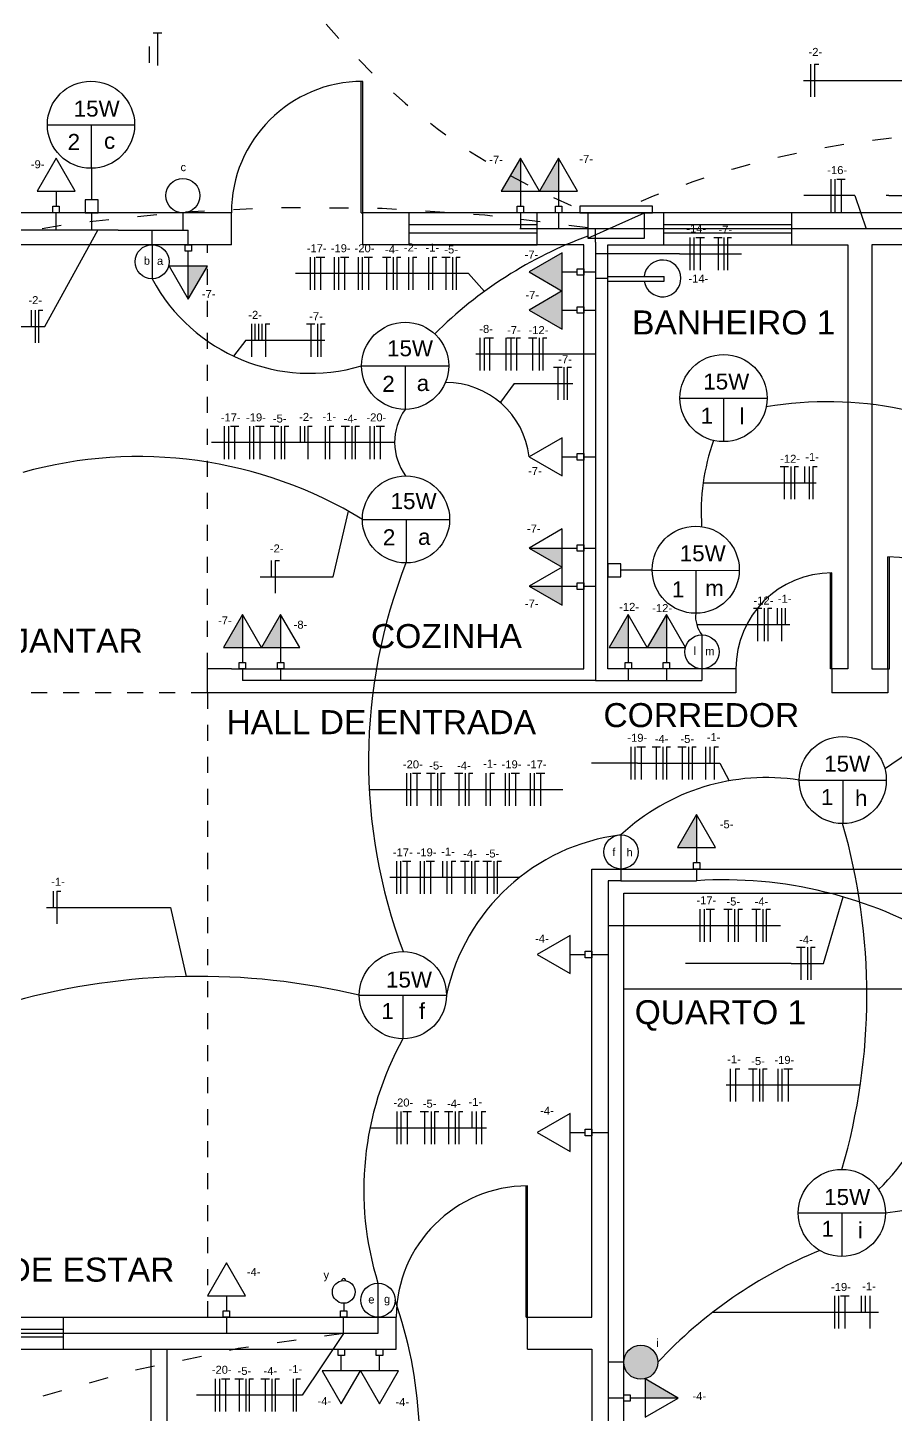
# Model space of a CAD drawing. Header units: millimetres. Extents: x 1264 to 2548, y 2013 to 4063.
# Drawn here: x 1272.34 to 1277.76, y 2020.99 to 2029.65 of the extents above; entities that cross this region are included whole.
import ezdxf

# ---------------------------------------------------------------- set-up
doc = ezdxf.new("R2010")
doc.units = ezdxf.units.MM
doc.linetypes.add('ACAD_ISO03W100', pattern=[30, 12, -18])
doc.linetypes.add('PONTO', pattern=[6.35, 0, -6.35])
for name, color, linetype in [('Auxiliar', 254, 'Continuous'), ('Chuveiros', 254, 'Continuous'), ('Janelas', 252, 'Continuous'), ('Paredes', 253, 'Continuous'), ('Paredes baixas', 251, 'Continuous'), ('Paredes Imaginárias', 254, 'PONTO'), ('Portas', 252, 'Continuous'), ('Textos', 7, 'Continuous')]:
    doc.layers.add(name, color=color, linetype=linetype)
for name, color, linetype, true_color in [('Condutores', 7, 'Continuous', 0xae9bee), ('Eletrodutos', 7, 'Continuous', 0xff8a8a), ('Eletrodutos chão', 7, 'ACAD_ISO03W100', 0xff8a8a), ('Interruptores', 7, 'Continuous', 0xffff75), ('Pontos de luz', 7, 'Continuous', 0xffb3ff), ('Quadros', 7, 'Continuous', 0x8fffab), ('Tomadas', 7, 'Continuous', 0x3b57f1), ('Tomadas 220', 7, 'Continuous', 0xc20000)]:
    doc.layers.add(name, color=color, linetype=linetype, true_color=true_color)
doc.styles.get("Standard").update_dxf_attribs({"font": 'arial.ttf'})

# ---------------------------------------------------------------- blocks, each defined once
blk = doc.blocks.new('J3')
at = {"layer": 'Janelas'}
for p, q in [((-0.7, -0.2), (-0.7, 0)), ((0, 0), (-0.7, 0)), ((0, 0), (0.7, 0)), ((-0.7, -0.075), (0, -0.075)), ((0, -0.075), (0.7, -0.075)), ((0.7, 0), (0.7, -0.2)), ((0.7, -0.125), (-0.7, -0.125)), ((-0.7, -0.2), (0.7, -0.2))]:
    blk.add_line(p, q, dxfattribs=at)
blk = doc.blocks.new('J2')
at = {"layer": 'Janelas'}
for p, q in [((-0.4, -0.2), (-0.4, 0)), ((0.4, 0), (-0.4, 0)), ((0.4, -0.2), (0.4, 0)), ((0.4, -0.075), (-0.4, -0.075)), ((-0.4, -0.125), (0.4, -0.125)), ((-0.4, -0.2), (0.4, -0.2))]:
    blk.add_line(p, q, dxfattribs=at)
blk = doc.blocks.new('Interruptor Simples')
at = {"layer": 'Interruptores'}
blk.add_circle((0, 0.1066), 0.1066, dxfattribs=at)
blk = doc.blocks.new('Interruptor Three-Way')
at = {"layer": 'Interruptores'}
blk.add_hatch(color=256, dxfattribs=at).paths.add_polyline_path([(-0.1066, 0.1066, 1), (0.1066, 0.1066, 1)])
blk.add_blockref('Interruptor Simples', (0, 0), dxfattribs=at)
blk = doc.blocks.new('Tomada Média')
blk.add_hatch(color=256).paths.add_polyline_path([(0, 0.3407), (-0.1192, 0.1343), (0, 0.1343)])
for p, q in [((0, 0.3407), (0, 0.1343)), ((0, 0.1343), (0, 0.04)), ((-0.02, 0.04), (0.02, 0.04)), ((-0.02, 0), (-0.02, 0.04)), ((0.02, 0), (-0.02, 0)), ((0.02, 0.04), (0.02, 0))]:
    blk.add_line(p, q)
blk.add_lwpolyline([(0, 0.3407), (-0.1192, 0.1343), (0.1192, 0.1343)], close=True)
blk = doc.blocks.new('Tomada Baixa')
for p, q in [((0, 0.1343), (0, 0.04)), ((-0.02, 0.04), (0.02, 0.04)), ((-0.02, 0), (-0.02, 0.04)), ((0.02, 0), (-0.02, 0)), ((0.02, 0.04), (0.02, 0))]:
    blk.add_line(p, q)
blk.add_lwpolyline([(0, 0.3407), (-0.1192, 0.1343), (0.1192, 0.1343)], close=True)
blk = doc.blocks.new('Tomada Alta')
blk.add_hatch(color=256).paths.add_polyline_path([(-0.1192, 0.1343), (0.1192, 0.1343), (0, 0.3407)])
for p, q in [((0, 0.1343), (0, 0.04)), ((-0.02, 0.04), (0.02, 0.04)), ((-0.02, 0), (-0.02, 0.04)), ((0.02, 0), (-0.02, 0)), ((0.02, 0.04), (0.02, 0))]:
    blk.add_line(p, q)
blk.add_lwpolyline([(0, 0.3407), (-0.1192, 0.1343), (0.1192, 0.1343)], close=True)
blk = doc.blocks.new('Chuveiro')
for p, q in [((0, 0.0156), (0.2663, 0.0156)), ((0.2663, 0.0156), (0.3521, 0.0156)), ((0.3521, -0.0144), (0.3521, 0.0156)), ((0, -0.0144), (0.2663, -0.0144)), ((0.2663, -0.0144), (0.3521, -0.0144))]:
    blk.add_line(p, q)
blk.add_arc((0.3421, 0.0028), 0.1149, 188.58764, 173.57695)
blk = doc.blocks.new('FASE')
at = {"layer": 'Eletrodutos'}
blk.add_line((0, 0.1022), (0, -0.1022), dxfattribs=at)
blk = doc.blocks.new('NEUTRO')
at = {"layer": 'Eletrodutos'}
for q in [(0, -0.1022), (0.0264, 0.1022)]:
    blk.add_line((0, 0.1022), q, dxfattribs=at)
blk = doc.blocks.new('PE')
at = {"layer": 'Eletrodutos'}
for p, q in [((-0.0264, 0.1022), (0, 0.1022)), ((0, 0.1022), (0, -0.1022)), ((0, 0.1022), (0.0264, 0.1022))]:
    blk.add_line(p, q, dxfattribs=at)
blk = doc.blocks.new('RETORNO')
at = {"layer": 'Eletrodutos'}
blk.add_line((0, 0.0511), (0, -0.0511), dxfattribs=at)

msp = doc.modelspace()

# ---------------------------------------------------------------- hatches: boundary and pattern name
at = {"layer": 'Quadros'}
h = msp.add_hatch(dxfattribs=at)
h.set_pattern_fill('ANGLE', color=256)
h.set_pattern_definition([(0, (0, 0), (0, 6.985), [5.08, -1.905]), (90, (0, 0), (-6.985, 4e-16), [5.08, -1.905])])
h.paths.add_polyline_path([(1275.4142, 2028.4961), (1275.2028, 2028.4006, 0.002889), (1275.2671, 2028.3361), (1275.3213, 2028.3361, -0.003808), (1275.4142, 2028.3793)])
h.paths.add_polyline_path([(1275.4142, 2028.3793, 0.003808), (1275.3213, 2028.3361), (1275.4142, 2028.3361)], flags=17)
h.paths.add_polyline_path([(1275.2028, 2028.4006), (1275.0949, 2028.3518, -0.00263), (1275.2022, 2028.3361), (1275.2671, 2028.3361, -0.002889)])
h.paths.add_polyline_path([(1275.0949, 2028.3518), (1275.0602, 2028.3361), (1275.2022, 2028.3361, 0.00263)])
h.paths.add_polyline_path([(1274.5691, 2032.1203, -1), (1275.1134, 2032.1203, -0.213338), (1276.4635, 2032.6474), (1276.4635, 2033.5921), (1273.7448, 2032.6836), (1273.7131, 2032.7785), (1273.2844, 2032.6352), (1273.2844, 2032.5975), (1273.2844, 2031.9167), (1273.2844, 2031.7014), (1273.3034, 2031.7014), (1273.3034, 2031.7228), (1273.4634, 2031.3688), (1273.362, 2031.3688, 0.011263), (1273.4852, 2031.0358), (1273.6393, 2031.0358), (1275.2977, 2031.0358), (1275.2977, 2031.1961), (1275.5435, 2031.1961, -0.414214), (1276.3635, 2032.0161), (1276.3635, 2031.1961), (1276.4635, 2031.1961), (1276.4635, 2032.6474, 0.213338), (1275.1134, 2032.1203, -1)])
h.paths.add_polyline_path([(1273.4632, 2032.2195), (1273.4632, 2032.2195), (1273.4632, 2032.2595), (1273.5032, 2032.2595), (1273.5032, 2032.2395), (1273.5975, 2032.2395), (1273.5975, 2032.3586), (1273.8039, 2032.2395), (1273.5975, 2032.1203), (1273.5975, 2032.2395), (1273.5032, 2032.2395), (1273.5032, 2032.2195), (1273.4632, 2032.2195), (1273.4635, 2031.1961), (1273.5843, 2031.1961), (1273.5843, 2031.2681), (1274.0955, 2031.2681), (1274.0955, 2031.1961), (1273.8035, 2031.1961), (1273.4635, 2031.1961)], flags=16)
h.paths.add_polyline_path([(1273.8514, 2032.36), (1273.6737, 2032.5188), (1273.9, 2032.5933)], flags=16)
h.paths.add_polyline_path([(1275.4042, 2031.3027, -1), (1275.1911, 2031.3027, -1)], flags=16)
h.paths.add_polyline_path([(1273.3034, 2031.7228), (1273.3034, 2031.7014), (1273.3034, 2031.5458, 0.005914), (1273.362, 2031.3688), (1273.4634, 2031.3688)], flags=16)
h.paths.add_polyline_path([(1273.3034, 2031.7228), (1273.3034, 2031.5458, 0.005914), (1273.362, 2031.3688), (1273.4634, 2031.3688)], flags=17)
h.paths.add_polyline_path([(1273.3034, 2031.5458), (1273.3034, 2031.3688), (1273.362, 2031.3688, -0.005914)], flags=0)
h.paths.add_polyline_path([(1273.3034, 2031.3688), (1273.3034, 2031.7228), (1273.4633, 2031.7228), (1273.4634, 2031.3687), (1273.4634, 2031.3688)], flags=17)
h.paths.add_polyline_path([(1273.5034, 2031.7228), (1273.5034, 2031.7728), (1273.4634, 2031.7728), (1273.4634, 2031.7228), (1273.4634, 2031.3188), (1273.5034, 2031.3188), (1273.5034, 2031.3688)], flags=16)
h.paths.add_polyline_path([(1276.2966, 2032.4224), (1276.4458, 2032.4224), (1276.4458, 2032.5255), (1276.2966, 2032.5255)], flags=24)
h.paths.add_polyline_path([(1273.5385, 2031.3736), (1273.6878, 2031.3736), (1273.6878, 2031.4766), (1273.5385, 2031.4766)], flags=24)
h.paths.add_polyline_path([(1275.0686, 2032.6988), (1275.2179, 2032.6988), (1275.2179, 2032.8018), (1275.0686, 2032.8018)], flags=24)
h.paths.add_polyline_path([(1274.7629, 2032.6486), (1274.9121, 2032.6486), (1274.9121, 2032.7517), (1274.7629, 2032.7517)], flags=24)
h.paths.add_polyline_path([(1273.698, 2031.3736), (1273.8473, 2031.3736), (1273.8473, 2031.4766), (1273.698, 2031.4766)], flags=24)
h.paths.add_polyline_path([(1275.5514, 2032.6915), (1275.6617, 2032.6915), (1275.6617, 2032.7945), (1275.5514, 2032.7945)], flags=24)
h.paths.add_polyline_path([(1274.6561, 2032.6413), (1274.7665, 2032.6413), (1274.7665, 2032.7443), (1274.6561, 2032.7443)], flags=24)
h.paths.add_polyline_path([(1275.3309, 2031.8922), (1275.4802, 2031.8922), (1275.4802, 2031.9952), (1275.3309, 2031.9952)], flags=24)
h.paths.add_polyline_path([(1274.4925, 2032.6413), (1274.6417, 2032.6413), (1274.6417, 2032.7443), (1274.4925, 2032.7443)], flags=24)
h.paths.add_polyline_path([(1273.7466, 2032.1195), (1273.8958, 2032.1195), (1273.8958, 2032.2225), (1273.7466, 2032.2225)], flags=24)
h.paths.add_polyline_path([(1275.3513, 2031.4763), (1275.5006, 2031.4763), (1275.5006, 2031.5793), (1275.3513, 2031.5793)], flags=24)
h.paths.add_polyline_path([(1276.1451, 2032.4151), (1276.2943, 2032.4151), (1276.2943, 2032.5181), (1276.1451, 2032.5181)], flags=24)
h.paths.add_polyline_path([(1275.9459, 2033.0866), (1276.0951, 2033.0866), (1276.0951, 2033.1897), (1275.9459, 2033.1897)], flags=24)
h.paths.add_polyline_path([(1273.9487, 2032.5074), (1274.0979, 2032.5074), (1274.0979, 2032.6104), (1273.9487, 2032.6104)], flags=24)
h.paths.add_polyline_path([(1273.859, 2031.3662), (1274.0082, 2031.3662), (1274.0082, 2031.4693), (1273.859, 2031.4693)], flags=24)
h.paths.add_polyline_path([(1275.3499, 2032.6988), (1275.4991, 2032.6988), (1275.4991, 2032.8018), (1275.3499, 2032.8018)], flags=24)
h.paths.add_polyline_path([(1274.3294, 2032.6486), (1274.4786, 2032.6486), (1274.4786, 2032.7517), (1274.3294, 2032.7517)], flags=24)
h.paths.add_polyline_path([(1274.0255, 2031.3622), (1274.1359, 2031.3622), (1274.1359, 2031.4653), (1274.0255, 2031.4653)], flags=24)
h.paths.add_polyline_path([(1275.1427, 2031.3914), (1275.2065, 2031.3914), (1275.2065, 2031.4945), (1275.1427, 2031.4945)], flags=24)
h.paths.add_polyline_path([(1275.2249, 2032.7052), (1275.3353, 2032.7052), (1275.3353, 2032.8082), (1275.2249, 2032.8082)], flags=24)
h.paths.add_polyline_path([(1275.5042, 2031.9059), (1275.6145, 2031.9059), (1275.6145, 2032.009), (1275.5042, 2032.009)], flags=24)
h.paths.add_polyline_path([(1274.9104, 2032.8028), (1276.3133, 2032.8028), (1276.3133, 2033.112), (1274.9104, 2033.112)], flags=24)
h = msp.add_hatch(dxfattribs=at)
h.set_pattern_fill('ANGLE', color=256)
h.set_pattern_definition([(0, (0.7785, -1.238), (0, 6.985), [5.08, -1.905]), (90, (0.7785, -1.238), (-6.985, 4e-16), [5.08, -1.905])])
h.paths.add_polyline_path([(1275.8386, 2028.3361), (1276.1926, 2028.3361), (1276.1926, 2028.4961)])

# ---------------------------------------------------------------- linework, layer by layer
msp.add_line((1278.0626, 2023.6461), (1276.0626, 2023.6461))
at = {"layer": 'Condutores'}
for p, q in [((1277.1844, 2029.321), (1278.2593, 2029.321)), ((1277.5056, 2028.6042), (1277.1868, 2028.6042)), ((1277.5056, 2028.6042), (1277.5757, 2028.3961)), ((1277.7178, 2028.6042), (1277.701, 2028.6042)), ((1277.7178, 2028.6042), (1278.0611, 2028.6042)), ((1272.4475, 2027.7853), (1272.7796, 2028.3864)), ((1276.4112, 2028.2391), (1275.8857, 2028.2391)), ((1276.4112, 2028.2391), (1276.7977, 2028.2391)), ((1274.2253, 2028.116), (1274.0127, 2028.116)), ((1274.6449, 2028.116), (1274.2253, 2028.116)), ((1275.0933, 2028.116), (1274.6449, 2028.116)), ((1275.0933, 2028.116), (1275.1937, 2028.0047)), ((1271.8344, 2027.7853), (1272.4475, 2027.7853)), ((1273.7025, 2027.6987), (1273.6268, 2027.5996)), ((1273.7025, 2027.6987), (1274.1955, 2027.6987)), ((1275.8857, 2027.6121), (1275.1398, 2027.6121)), ((1275.3784, 2027.4298), (1275.2937, 2027.3133)), ((1275.3784, 2027.4298), (1275.7449, 2027.4298)), ((1273.5796, 2027.0595), (1273.4896, 2027.0595)), ((1274.6322, 2027.0595), (1273.5796, 2027.0595)), ((1276.5584, 2026.8081), (1277.2638, 2026.8081)), ((1274.2483, 2026.2214), (1274.343, 2026.6316)), ((1273.7934, 2026.2214), (1274.2483, 2026.2214)), ((1276.5181, 2025.9226), (1277.0999, 2025.9226)), ((1276.1475, 2025.0579), (1275.8608, 2025.0579)), ((1276.1475, 2025.0579), (1276.6618, 2025.0579)), ((1276.6618, 2025.0579), (1276.7219, 2024.947)), ((1274.4741, 2024.8919), (1275.2662, 2024.8919)), ((1275.2662, 2024.8919), (1275.6819, 2024.8919)), ((1274.6824, 2024.3423), (1274.6023, 2024.3423)), ((1274.8556, 2024.3423), (1274.6824, 2024.3423)), ((1275.4104, 2024.3423), (1274.8556, 2024.3423)), ((1272.4574, 2024.1549), (1273.2331, 2024.1549)), ((1273.2331, 2024.1549), (1273.3302, 2023.7245)), ((1277.3106, 2023.805), (1277.432, 2024.2222)), ((1275.9661, 2024.0425), (1277.0408, 2024.0425)), ((1277.1084, 2023.805), (1276.4486, 2023.805)), ((1277.1084, 2023.805), (1277.3106, 2023.805)), ((1277.5398, 2023.0456), (1276.7013, 2023.0456)), ((1274.4785, 2022.7795), (1275.2055, 2022.7795)), ((1276.6179, 2021.6269), (1277.6531, 2021.6269)), ((1274.3133, 2021.4953), (1274.0538, 2021.11)), ((1274.0538, 2021.11), (1273.3947, 2021.11))]:
    msp.add_line(p, q, dxfattribs=at)
at = {"layer": 'Eletrodutos'}
for p, q in [((1272.5189, 2028.3864), (1272.5184, 2028.4961)), ((1272.7399, 2028.4961), (1272.7399, 2028.3864)), ((1273.3097, 2028.4961), (1273.3097, 2028.3864)), ((1275.4172, 2028.4961), (1275.4172, 2028.3961)), ((1275.6556, 2028.4961), (1275.6556, 2028.3961)), ((1277.9743, 2028.3961), (1275.4142, 2028.3961)), ((1275.8857, 2028.3124), (1275.8857, 2028.3961)), ((1272.5189, 2028.3864), (1270.5674, 2028.3864)), ((1272.9058, 2028.3864), (1272.5189, 2028.3864)), ((1272.9058, 2028.3864), (1273.3097, 2028.3864)), ((1273.1176, 2028.2961), (1273.1176, 2028.3864)), ((1273.3097, 2028.3864), (1273.3435, 2028.3864)), ((1273.3435, 2028.2961), (1273.3435, 2028.3864)), ((1275.8857, 2028.3124), (1275.8857, 2025.5747)), ((1275.8126, 2028.126), (1275.8857, 2028.126)), ((1275.9626, 2028.084), (1275.8857, 2028.084)), ((1275.8126, 2027.8877), (1275.8857, 2027.8877)), ((1275.8126, 2026.9711), (1275.8857, 2026.9711)), ((1275.8126, 2026.4013), (1275.8857, 2026.4013)), ((1275.8126, 2026.163), (1275.8857, 2026.163)), ((1273.6819, 2025.6461), (1273.6819, 2025.5747)), ((1273.9202, 2025.6461), (1273.9202, 2025.5747)), ((1276.0907, 2025.6461), (1276.0907, 2025.5747)), ((1276.3291, 2025.6461), (1276.3291, 2025.5747)), ((1276.5505, 2025.6461), (1276.5505, 2025.5747)), ((1275.8857, 2025.5747), (1273.6819, 2025.5747)), ((1275.8857, 2025.5747), (1276.0907, 2025.5747)), ((1276.0907, 2025.5747), (1276.5505, 2025.5747)), ((1276.0452, 2024.3229), (1275.9661, 2024.3229)), ((1275.9661, 2024.3229), (1275.9661, 2024.3229)), ((1275.9661, 2024.3229), (1275.9661, 2022.7502)), ((1276.0452, 2024.3961), (1276.0452, 2024.3229)), ((1276.0452, 2024.3229), (1276.5173, 2024.3229)), ((1276.5173, 2024.3961), (1276.5173, 2024.3229)), ((1275.8626, 2023.8618), (1275.9661, 2023.8618)), ((1275.8626, 2022.7502), (1275.9661, 2022.7502)), ((1275.9661, 2022.7502), (1275.9661, 2019.9961)), ((1273.5818, 2021.5961), (1273.5818, 2021.4953)), ((1274.3133, 2021.4953), (1274.3133, 2021.5961)), ((1274.5282, 2021.5961), (1274.5282, 2021.4953)), ((1273.5818, 2021.4953), (1270.5674, 2021.4953)), ((1274.3133, 2021.4953), (1273.5818, 2021.4953)), ((1274.5282, 2021.4953), (1274.3133, 2021.4953)), ((1276.0626, 2021.3147), (1275.9661, 2021.3147)), ((1276.0626, 2021.091), (1275.9661, 2021.091))]:
    msp.add_line(p, q, dxfattribs=at)
for centre, radius, start, end in [((1276.7484, 2025.8739), 2.6377, 110.17534, 135.00281), ((1274.1045, 2028.6126), 1.12, 208.22156, 286.66371), ((1274.9506, 2026.911), 0.5248, 6.57662, 90.14104), ((1274.9863, 2027.0622), 0.3542, 144.56804, 216.32537), ((1277.3335, 2025.0373), 2.2779, 57.08041, 99.63029), ((1277.8762, 2026.6266), 1.3302, 160.38179, 183.93399), ((1273.0331, 2024.2857), 2.6869, 58.6492, 105.62039), ((1277.8597, 2025.0712), 3.3904, 158.60169, 200.57346), ((1276.6956, 2025.9736), 0.1847, 173.77144, 218.24036), ((1276.742, 2026.5653), 1.8106, 301.66154, 337.32351), ((1276.9545, 2023.6341), 1.3333, 81.2253, 132.99676), ((1273.7027, 2023.6073), 3.8779, 343.71357, 16.05297), ((1276.2041, 2023.3432), 1.276, 97.15006, 168.03921), ((1276.6873, 2021.6624), 2.6659, 58.94192, 93.6542), ((1273.4086, 2019.3867), 4.3385, 76.63417, 105.43648), ((1276.3942, 2023.6443), 1.7756, 315.21053, 358.48824), ((1277.0706, 2027.0349), 4.828, 277.45096, 311.91788), ((1276.3874, 2022.3909), 1.9481, 150.99392, 197.37189), ((1278.3726, 2019.3602), 2.8665, 112.26265, 137.01221), ((1272.0238, 2020.7906), 2.7656, 347.24676, 19.25615)]:
    msp.add_arc(centre, radius, start, end, dxfattribs=at)
at = {"layer": 'Eletrodutos chão', "ltscale": 0.01}
for centre, radius, start, end in [((1277.3778, 2032.3535), 4.1537, 191.21288, 247.50576), ((1278.3285, 2023.3045), 5.6887, 71.82032, 114.13035), ((1274.1411, 2017.2119), 11.3178, 81.3738, 133.11021), ((1275.4619, 2011.2459), 10.3135, 96.39417, 154.50747)]:
    msp.add_arc(centre, radius, start, end, dxfattribs=at)
at = {"layer": 'Interruptores'}
for p, q in [((1273.1176, 2028.2961), (1273.1176, 2028.083)), ((1276.5511, 2025.8593), (1276.5511, 2025.6461)), ((1276.0452, 2024.6093), (1276.0452, 2024.3961)), ((1274.5282, 2021.8093), (1274.5282, 2021.5961)), ((1274.3142, 2021.6833), (1274.3142, 2021.6361))]:
    msp.add_line(p, q, dxfattribs=at)
msp.add_lwpolyline([(1274.2942, 2021.6361), (1274.3342, 2021.6361), (1274.3342, 2021.5961), (1274.2942, 2021.5961)], close=True, dxfattribs=at)
msp.add_circle((1274.3142, 2021.7541), 0.0708, dxfattribs=at)
msp.add_arc((1274.3142, 2021.8249), 0.0121, 355.09204, 184.90796, dxfattribs=at)
at = {"layer": 'Paredes'}
for p, q in [((1273.6126, 2028.2961), (1273.6126, 2028.4961)), ((1274.4326, 2028.2961), (1274.4326, 2028.4961)), ((1273.6126, 2025.6461), (1273.4626, 2025.6461)), ((1276.7626, 2025.6461), (1276.7626, 2025.4961)), ((1277.3626, 2025.6461), (1277.3626, 2025.4961)), ((1277.6126, 2025.6461), (1277.7126, 2025.6461)), ((1274.6426, 2021.3961), (1274.6426, 2021.5961)), ((1275.4626, 2021.3961), (1275.4626, 2021.5961))]:
    msp.add_line(p, q, dxfattribs=at)
for points in [[(1273.6126, 2028.4961), (1270.5296, 2028.4961)], [(1276.3126, 2028.4961), (1274.4326, 2028.4961)], [(1278.2126, 2028.4961), (1277.1126, 2028.4961)], [(1273.6126, 2028.2961), (1270.6626, 2028.2961), (1270.6626, 2026.9961)], [(1273.6126, 2025.6461), (1275.8126, 2025.6461), (1275.8126, 2028.2961), (1274.4326, 2028.2961)], [(1276.7626, 2025.6461), (1275.9626, 2025.6461), (1275.9626, 2028.2961), (1276.3126, 2028.2961)], [(1277.1126, 2028.2961), (1277.4626, 2028.2961), (1277.4626, 2025.6461), (1277.3626, 2025.6461)], [(1278.2126, 2028.2961), (1277.6126, 2028.2961), (1277.6126, 2025.6461)], [(1276.7626, 2025.4961), (1275.9626, 2025.4961), (1273.4626, 2025.4961), (1273.4626, 2025.6461)], [(1277.7126, 2025.6461), (1277.7126, 2025.4961), (1277.3626, 2025.4961)], [(1275.4626, 2021.5961), (1275.8626, 2021.5961), (1275.8626, 2024.3961), (1278.0626, 2024.3961)], [(1276.7626, 2020.0961), (1276.0626, 2020.0961), (1276.0626, 2024.2461), (1278.0626, 2024.2461)], [(1272.5626, 2021.5961), (1274.6426, 2021.5961)], [(1272.5626, 2021.3961), (1274.6426, 2021.3961)], [(1275.4626, 2021.3961), (1275.8626, 2021.3961), (1275.8626, 2019.8961), (1276.7626, 2019.8961)]]:
    msp.add_lwpolyline(points, dxfattribs=at)
at = {"layer": 'Paredes baixas'}
msp.add_line((1273.2126, 2018.3961), (1273.2126, 2021.3961), dxfattribs=at)
msp.add_lwpolyline([(1273.1126, 2018.3961), (1273.1126, 2021.3961)], dxfattribs=at)
at = {"layer": 'Paredes Imaginárias', "ltscale": 0.008}
for p, q in [((1273.4626, 2025.6461), (1273.4626, 2028.2961)), ((1273.4626, 2025.4961), (1270.6626, 2025.4961)), ((1273.4626, 2025.4961), (1273.4626, 2021.5961))]:
    msp.add_line(p, q, dxfattribs=at)
at = {"layer": 'Pontos de luz'}
for p, q in [((1272.4639, 2029.0455), (1273.0082, 2029.0455)), ((1272.7399, 2028.7734), (1272.7399, 2029.0455)), ((1272.7399, 2028.7734), (1272.7399, 2028.5773)), ((1274.4256, 2027.5397), (1274.9699, 2027.5397)), ((1274.6977, 2027.5397), (1274.6977, 2027.2676)), ((1276.4137, 2027.338), (1276.958, 2027.338)), ((1276.6859, 2027.338), (1276.6859, 2027.0659)), ((1274.431, 2026.5803), (1274.9752, 2026.5803)), ((1274.7031, 2026.5803), (1274.7031, 2026.3082)), ((1276.2399, 2026.2619), (1276.0438, 2026.2619)), ((1276.2399, 2026.2619), (1276.7841, 2026.2618)), ((1276.512, 2026.2619), (1276.512, 2025.9936)), ((1277.1579, 2024.9518), (1277.7022, 2024.9518)), ((1277.43, 2024.9518), (1277.43, 2024.6797)), ((1274.4115, 2023.6077), (1274.9558, 2023.6077)), ((1274.6837, 2023.6077), (1274.6837, 2023.3355)), ((1277.1524, 2022.2476), (1277.6967, 2022.2476)), ((1277.4245, 2022.2476), (1277.4245, 2021.9755))]:
    msp.add_line(p, q, dxfattribs=at)
for points in [[(1272.6993, 2028.5773), (1272.6993, 2028.4961), (1272.7805, 2028.4961), (1272.7805, 2028.5773)], [(1276.0438, 2026.3025), (1275.9626, 2026.3025), (1275.9626, 2026.2213), (1276.0438, 2026.2213)]]:
    msp.add_lwpolyline(points, close=True, dxfattribs=at)
for centre in [(1272.7361, 2029.0455), (1274.6977, 2027.5397), (1276.6859, 2027.338), (1274.7031, 2026.5803), (1276.512, 2026.2657), (1277.43, 2024.9518), (1274.6837, 2023.6077), (1277.4245, 2022.2476)]:
    msp.add_circle(centre, 0.2721, dxfattribs=at)
at = {"layer": 'Portas'}
for p, q in [((1274.4226, 2028.4961), (1274.4226, 2029.3161)), ((1274.4326, 2028.4961), (1274.4326, 2029.3161)), ((1274.4226, 2028.4961), (1274.4326, 2028.4961)), ((1277.7126, 2025.6461), (1277.7126, 2026.3461)), ((1277.7226, 2025.6461), (1277.7226, 2026.3461)), ((1277.3526, 2025.6461), (1277.3526, 2026.2461)), ((1277.3626, 2025.6461), (1277.3626, 2026.2461)), ((1277.3626, 2025.6461), (1277.3526, 2025.6461)), ((1277.7126, 2025.6461), (1277.7226, 2025.6461)), ((1275.4526, 2021.5961), (1275.4526, 2022.4161)), ((1275.4626, 2021.5961), (1275.4626, 2022.4161)), ((1275.4526, 2021.5961), (1275.4626, 2021.5961))]:
    msp.add_line(p, q, dxfattribs=at)
for centre, radius, start, end in [((1274.4326, 2028.4961), 0.82, 90, 180), ((1277.7126, 2025.6461), 0.7, 0, 90), ((1277.3626, 2025.6461), 0.6, 90, 180), ((1275.4626, 2021.5961), 0.82, 90, 180)]:
    msp.add_arc(centre, radius, start, end, dxfattribs=at)
at = {"layer": 'Quadros'}
msp.add_line((1275.8386, 2028.3361), (1276.1926, 2028.4961), dxfattribs=at)
msp.add_lwpolyline([(1275.8386, 2028.4961), (1276.1926, 2028.4961), (1276.2426, 2028.4961), (1276.2426, 2028.5361), (1276.1926, 2028.5361), (1275.8386, 2028.5361), (1275.7886, 2028.5361), (1275.7886, 2028.4961)], close=True, dxfattribs=at)
msp.add_lwpolyline([(1275.8386, 2028.4961), (1275.8386, 2028.3361), (1276.1926, 2028.3361), (1276.1926, 2028.4961)], dxfattribs=at)

# ---------------------------------------------------------------- block references
at = {"layer": 'Auxiliar'}
for p in [(1275.1226, 2028.4961), (1276.7126, 2028.4961)]:
    msp.add_blockref('J2', p, dxfattribs=at)
at = {"layer": 'Chuveiros'}
msp.add_blockref('Chuveiro', (1275.9626, 2028.0829), dxfattribs=at)
at = {"layer": 'Eletrodutos'}
for name, p in [('PE', (1273.1512, 2029.5181)), ('RETORNO', (1273.0986, 2029.4838)), ('FASE', (1277.2297, 2029.321)), ('NEUTRO', (1277.2541, 2029.321)), ('FASE', (1277.3552, 2028.6042)), ('FASE', (1277.3811, 2028.6042)), ('PE', (1277.4198, 2028.6042)), ('FASE', (1276.4752, 2028.2391)), ('FASE', (1276.5011, 2028.2391)), ('PE', (1276.5398, 2028.2391)), ('PE', (1276.6512, 2028.2391)), ('FASE', (1276.6881, 2028.2391)), ('NEUTRO', (1276.7095, 2028.2391)), ('FASE', (1274.1049, 2028.116)), ('FASE', (1274.1308, 2028.116)), ('PE', (1274.1695, 2028.116)), ('FASE', (1274.255, 2028.116)), ('FASE', (1274.2809, 2028.116)), ('PE', (1274.3196, 2028.116)), ('FASE', (1274.4038, 2028.116)), ('FASE', (1274.4297, 2028.116)), ('PE', (1274.4684, 2028.116)), ('PE', (1274.582, 2028.116)), ('FASE', (1274.6234, 2028.116)), ('NEUTRO', (1274.6449, 2028.116)), ('FASE', (1274.7188, 2028.116)), ('NEUTRO', (1274.745, 2028.116)), ('FASE', (1274.8428, 2028.116)), ('NEUTRO', (1274.8691, 2028.116)), ('PE', (1274.9524, 2028.116)), ('FASE', (1274.9939, 2028.116)), ('NEUTRO', (1275.0154, 2028.116)), ('RETORNO', (1272.3629, 2027.8364)), ('FASE', (1272.3884, 2027.7853)), ('NEUTRO', (1272.4091, 2027.7853)), ('FASE', (1273.7387, 2027.6987)), ('RETORNO', (1273.7602, 2027.7498)), ('RETORNO', (1273.7829, 2027.7498)), ('RETORNO', (1273.8037, 2027.7498)), ('NEUTRO', (1273.8256, 2027.6987)), ('PE', (1274.1082, 2027.6987)), ('FASE', (1274.1497, 2027.6987)), ('NEUTRO', (1274.1712, 2027.6987)), ('FASE', (1275.165, 2027.6121)), ('FASE', (1275.1909, 2027.6121)), ('PE', (1275.2238, 2027.6121)), ('FASE', (1275.3261, 2027.6121)), ('PE', (1275.3586, 2027.6121)), ('NEUTRO', (1275.3921, 2027.6121)), ('PE', (1275.4938, 2027.6121)), ('FASE', (1275.5352, 2027.6121)), ('NEUTRO', (1275.5567, 2027.6121)), ('PE', (1275.6508, 2027.4298)), ('FASE', (1275.6877, 2027.4298)), ('NEUTRO', (1275.7091, 2027.4298)), ('FASE', (1273.5681, 2027.0595)), ('FASE', (1273.594, 2027.0595)), ('PE', (1273.6327, 2027.0595)), ('FASE', (1273.7257, 2027.0595)), ('FASE', (1273.7516, 2027.0595)), ('PE', (1273.7903, 2027.0595)), ('PE', (1273.8816, 2027.0595)), ('FASE', (1273.9231, 2027.0595)), ('NEUTRO', (1273.9446, 2027.0595)), ('RETORNO', (1274.0431, 2027.1106)), ('RETORNO', (1274.0684, 2027.1106)), ('NEUTRO', (1274.0898, 2027.0595)), ('FASE', (1274.199, 2027.0595)), ('NEUTRO', (1274.2253, 2027.0595)), ('PE', (1274.3236, 2027.0595)), ('FASE', (1274.365, 2027.0595)), ('NEUTRO', (1274.3865, 2027.0595)), ('FASE', (1274.4776, 2027.0595)), ('FASE', (1274.5035, 2027.0595)), ('PE', (1274.5422, 2027.0595)), ('PE', (1277.065, 2026.8081)), ('FASE', (1277.1065, 2026.8081)), ('NEUTRO', (1277.1279, 2026.8081)), ('RETORNO', (1277.1917, 2026.8592)), ('FASE', (1277.2201, 2026.8081)), ('NEUTRO', (1277.2438, 2026.8081)), ('RETORNO', (1273.861, 2026.2725)), ('NEUTRO', (1273.8858, 2026.2212)), ('PE', (1276.8987, 2025.9226)), ('FASE', (1276.9401, 2025.9226)), ('NEUTRO', (1276.9616, 2025.9226)), ('RETORNO', (1277.0216, 2025.9737)), ('FASE', (1277.0468, 2025.9226)), ('RETORNO', (1277.0713, 2025.9737)), ('FASE', (1276.1067, 2025.0579)), ('FASE', (1276.1326, 2025.0579)), ('PE', (1276.1712, 2025.0579)), ('PE', (1276.266, 2025.0579)), ('FASE', (1276.3075, 2025.0579)), ('NEUTRO', (1276.329, 2025.0579)), ('PE', (1276.4265, 2025.0579)), ('FASE', (1276.4679, 2025.0579)), ('NEUTRO', (1276.4894, 2025.0579)), ('FASE', (1276.5732, 2025.0579)), ('RETORNO', (1276.5992, 2025.1089)), ('NEUTRO', (1276.6282, 2025.057)), ('FASE', (1274.7054, 2024.8919)), ('FASE', (1274.7312, 2024.8919)), ('PE', (1274.7699, 2024.8919)), ('PE', (1274.8581, 2024.8919)), ('FASE', (1274.8996, 2024.8919)), ('NEUTRO', (1274.921, 2024.8919)), ('PE', (1275.0319, 2024.8919)), ('FASE', (1275.0733, 2024.8919)), ('NEUTRO', (1275.0948, 2024.8919)), ('FASE', (1275.2021, 2024.8919)), ('NEUTRO', (1275.2283, 2024.8919)), ('FASE', (1275.3217, 2024.8919)), ('FASE', (1275.3476, 2024.8919)), ('PE', (1275.3863, 2024.8919)), ('FASE', (1275.4784, 2024.8919)), ('FASE', (1275.5042, 2024.8919)), ('PE', (1275.5429, 2024.8919)), ('FASE', (1274.643, 2024.3423)), ('FASE', (1274.6688, 2024.3423)), ('PE', (1274.7075, 2024.3423)), ('FASE', (1274.7911, 2024.3423)), ('FASE', (1274.8169, 2024.3423)), ('PE', (1274.8556, 2024.3423)), ('RETORNO', (1274.93, 2024.3942)), ('FASE', (1274.9577, 2024.3432)), ('NEUTRO', (1274.987, 2024.3423)), ('PE', (1275.0701, 2024.3423)), ('FASE', (1275.1115, 2024.3423)), ('NEUTRO', (1275.133, 2024.3423)), ('PE', (1275.2102, 2024.3423)), ('FASE', (1275.2517, 2024.3423)), ('NEUTRO', (1275.2732, 2024.3423)), ('RETORNO', (1272.5005, 2024.206)), ('NEUTRO', (1272.5224, 2024.1549)), ('FASE', (1276.5382, 2024.0425)), ('FASE', (1276.5641, 2024.0425)), ('PE', (1276.6028, 2024.0425)), ('PE', (1276.7138, 2024.0425)), ('FASE', (1276.7552, 2024.0425)), ('NEUTRO', (1276.7767, 2024.0425)), ('PE', (1276.8898, 2024.0425)), ('FASE', (1276.9312, 2024.0425)), ('NEUTRO', (1276.9527, 2024.0425)), ('PE', (1277.1681, 2023.805)), ('FASE', (1277.2095, 2023.805)), ('NEUTRO', (1277.231, 2023.805)), ('FASE', (1276.728, 2023.0456)), ('NEUTRO', (1276.7606, 2023.0456)), ('PE', (1276.8686, 2023.0456)), ('FASE', (1276.9101, 2023.0456)), ('NEUTRO', (1276.9316, 2023.0456)), ('FASE', (1277.0248, 2023.0456)), ('FASE', (1277.0507, 2023.0456)), ('PE', (1277.0894, 2023.0456)), ('FASE', (1274.6458, 2022.7795)), ('FASE', (1274.6717, 2022.7795)), ('PE', (1274.7104, 2022.7795)), ('PE', (1274.8177, 2022.7795)), ('FASE', (1274.8592, 2022.7795)), ('NEUTRO', (1274.8807, 2022.7795)), ('PE', (1274.9691, 2022.7795)), ('FASE', (1275.0105, 2022.7795)), ('NEUTRO', (1275.032, 2022.7795)), ('RETORNO', (1275.1137, 2022.8306)), ('FASE', (1275.1414, 2022.7795)), ('NEUTRO', (1275.1753, 2022.7795)), ('FASE', (1277.3785, 2021.6269)), ('FASE', (1277.4043, 2021.6269)), ('PE', (1277.443, 2021.6269)), ('RETORNO', (1277.5448, 2021.678)), ('RETORNO', (1277.571, 2021.678)), ('FASE', (1277.5987, 2021.6269)), ('FASE', (1273.5121, 2021.11)), ('FASE', (1273.538, 2021.11)), ('PE', (1273.5767, 2021.11)), ('PE', (1273.6613, 2021.11)), ('FASE', (1273.7028, 2021.11)), ('NEUTRO', (1273.7242, 2021.11)), ('PE', (1273.8236, 2021.11)), ('FASE', (1273.8651, 2021.11)), ('NEUTRO', (1273.8866, 2021.11)), ('FASE', (1273.9983, 2021.11)), ('NEUTRO', (1274.0171, 2021.11))]:
    msp.add_blockref(name, p, dxfattribs=at)
at = {"layer": 'Interruptores'}
for name, p in [('Interruptor Simples', (1273.3097, 2028.4961)), ('Interruptor Simples', (1273.1176, 2028.083)), ('Interruptor Simples', (1276.5511, 2025.6461)), ('Interruptor Simples', (1276.0452, 2024.3961)), ('Interruptor Simples', (1274.5282, 2021.5961)), ('Interruptor Three-Way', (1276.1692, 2021.2081))]:
    msp.add_blockref(name, p, dxfattribs=at)
at = {"layer": 'Janelas'}
msp.add_blockref('J3', (1271.8626, 2021.5961), dxfattribs=at)
at = {"layer": 'Tomadas'}
for name, p in [('Tomada Baixa', (1272.5184, 2028.4961)), ('Tomada Média', (1275.4172, 2028.4961)), ('Tomada Média', (1275.6556, 2028.4961)), ('Tomada Média', (1273.6819, 2025.6461)), ('Tomada Média', (1276.0907, 2025.6461)), ('Tomada Média', (1276.3291, 2025.6461)), ('Tomada Média', (1276.5173, 2024.3961)), ('Tomada Baixa', (1273.5818, 2021.5961))]:
    msp.add_blockref(name, p, dxfattribs=at)
for name, p, rotation in [('Tomada Média', (1273.3435, 2028.2961), 180), ('Tomada Alta', (1275.8126, 2028.126), 90), ('Tomada Alta', (1275.8126, 2027.8877), 90), ('Tomada Baixa', (1275.8126, 2026.9711), 90), ('Tomada Média', (1275.8126, 2026.4013), 90), ('Tomada Média', (1275.8126, 2026.163), 90), ('Tomada Baixa', (1275.8626, 2023.8618), 90), ('Tomada Baixa', (1275.8626, 2022.7502), 90), ('Tomada Baixa', (1274.2991, 2021.3961), 180), ('Tomada Baixa', (1274.5374, 2021.3961), 180), ('Tomada Média', (1276.0626, 2021.091), 270)]:
    msp.add_blockref(name, p, dxfattribs=dict(at, rotation=rotation))
at = {"layer": 'Tomadas 220'}
msp.add_blockref('Tomada Média', (1273.9202, 2025.6461), dxfattribs=at)

# ---------------------------------------------------------------- texts
at = {"layer": 'Textos', "attachment_point": 1}
for s, width, heights, insert, char_height in [('\\pxi-3,l4,t4;-2-', 0.168959, [0.0666], (1277.1664, 2029.5254), 0.05), ('\\pxi-3,l4,t4;15W', 0.168959, [0.0666], (1272.528, 2029.1964), 0.1), ('\\pxi-3,l4,t4;2', 0.168959, [0.0666], (1272.4903, 2028.988), 0.1), ('\\pxi-3,l4,t4;c', 0.146269, [0.0259], (1272.7174, 2028.995), 0.1), ('\\pxi-3,l4,t4;-7-', 0.168959, [0.0666], (1275.1729, 2028.8522), 0.05), ('\\pxi-3,l4,t4;-7-', 0.168959, [0.0666], (1275.7353, 2028.8568), 0.05), ('\\pxi-3,l4,t4;-9-', 0.168959, [0.0666], (1272.3105, 2028.8235), 0.05), ('\\pxi-3,l4,t4;c', 0.146269, [0.0259], (1273.2454, 2028.8054), 0.05), ('\\pxi-3,l4,t4;-16-', 0.168959, [0.0666], (1277.2834, 2028.7871), 0.05), ('\\pxi-3,l4,t4;-14-', 0.168959, [0.0666], (1276.4034, 2028.422), 0.05), ('\\pxi-3,l4,t4;-7-', 0.168959, [0.0666], (1276.6041, 2028.4147), 0.05), ('\\pxi-3,l4,t4;b', 0.146269, [0.0666], (1273.0158, 2028.2209), 0.05), ('\\pxi-3,l4,t4;-17-', 0.168959, [0.0666], (1274.0332, 2028.2989), 0.05), ('\\pxi-3,l4,t4;-19-', 0.168959, [0.0666], (1274.1832, 2028.2989), 0.05), ('\\pxi-3,l4,t4;-20-', 0.168959, [0.0666], (1274.332, 2028.2989), 0.05), ('\\pxi-3,l4,t4;-4-', 0.168959, [0.0666], (1274.5219, 2028.2916), 0.05), ('\\pxi-3,l4,t4;-2-', 0.168959, [0.0666], (1274.6397, 2028.304), 0.05), ('\\pxi-3,l4,t4;-1-', 0.168959, [0.0666], (1274.7749, 2028.303), 0.05), ('\\pxi-3,l4,t4;-5-', 0.168959, [0.0666], (1274.8924, 2028.2916), 0.05), ('\\pxi-3,l4,t4;-7-', 0.168959, [0.0666], (1275.3939, 2028.2595), 0.05), ('\\pxi-3,l4,t4;a', 0.146269, [0.0259], (1273.0981, 2028.2201), 0.05), ('\\pxi-3,l4,t4;-14-', 0.168959, [0.0666], (1276.4165, 2028.1089), 0.05), ('\\pxi-3,l4,t4;-2-', 0.168959, [0.0666], (1272.2952, 2027.9747), 0.05), ('\\pxi-3,l4,t4;-7-', 0.168959, [0.0666], (1273.3784, 2028.0133), 0.05), ('\\pxi-3,l4,t4;-7-', 0.168959, [0.0666], (1275.3985, 2028.0074), 0.05), ('\\pxi-3,l4,t4;-2-', 1.279707, [0.4205], (1273.6684, 2027.883), 0.05), ('\\pxi-3,l4,t4;-7-', 0.168959, [0.0666], (1274.0482, 2027.8743), 0.05), ('BANHEIRO 1', 2.045188, [0.4205], (1276.1146, 2027.8853), 0.15), ('\\pxi-3,l4,t4;-8-', 0.168959, [0.0666], (1275.1107, 2027.795), 0.05), ('\\pxi-3,l4,t4;-7-', 0.168959, [0.0666], (1275.284, 2027.7877), 0.05), ('\\pxi-3,l4,t4;-12-', 0.168959, [0.0666], (1275.418, 2027.7877), 0.05), ('\\pxi-3,l4,t4;15W', 0.168959, [0.0666], (1274.4847, 2027.699), 0.1), ('\\pxi-3,l4,t4;-7-', 0.168959, [0.0666], (1275.6037, 2027.6054), 0.05), ('\\pxi-3,l4,t4;2', 0.168959, [0.0666], (1274.455, 2027.4767), 0.1), ('\\pxi-3,l4,t4;a', 0.146269, [0.0259], (1274.6703, 2027.4819), 0.1), ('\\pxi-3,l4,t4;15W', 0.168959, [0.0666], (1276.4594, 2027.4915), 0.1), ('\\pxi-3,l4,t4;1', 0.168959, [0.0666], (1276.4428, 2027.2773), 0.1), ('\\pxi-3,l4,t4;l', 0.146269, [0.0259], (1276.6859, 2027.2744), 0.1), ('\\pxi-3,l4,t4;-17-', 0.168959, [0.0666], (1273.4964, 2027.2424), 0.05), ('\\pxi-3,l4,t4;-19-', 0.168959, [0.0666], (1273.6539, 2027.2424), 0.05), ('\\pxi-3,l4,t4;-5-', 0.168959, [0.0666], (1273.8216, 2027.2351), 0.05), ('\\pxi-3,l4,t4;-2-', 1.279707, [0.4205], (1273.9859, 2027.2454), 0.05), ('\\pxi-3,l4,t4;-1-', 0.168959, [0.0666], (1274.1311, 2027.2464), 0.05), ('\\pxi-3,l4,t4;-4-', 0.168959, [0.0666], (1274.2636, 2027.2351), 0.05), ('\\pxi-3,l4,t4;-20-', 0.168959, [0.0666], (1274.4059, 2027.2424), 0.05), ('\\pxi-3,l4,t4;-12-', 0.168959, [0.0666], (1276.9893, 2026.9837), 0.05), ('\\pxi-3,l4,t4;-1-', 0.168959, [0.0666], (1277.1463, 2026.9959), 0.05), ('\\pxi-3,l4,t4;-7-', 0.168959, [0.0666], (1275.4152, 2026.9075), 0.05), ('\\pxi-3,l4,t4;15W', 0.168959, [0.0666], (1274.507, 2026.7444), 0.1), ('\\pxi-3,l4,t4;2', 0.168959, [0.0666], (1274.4586, 2026.5184), 0.1), ('\\pxi-3,l4,t4;a', 0.146269, [0.0259], (1274.6783, 2026.521), 0.1), ('\\pxi-3,l4,t4;-7-', 0.168959, [0.0666], (1275.4084, 2026.5475), 0.05), ('\\pxi-3,l4,t4;-2-', 0.168959, [0.0666], (1273.803, 2026.4235), 0.05), ('\\pxi-3,l4,t4;15W', 0.168959, [0.0666], (1276.3124, 2026.4186), 0.1), ('\\pxi-3,l4,t4;1', 0.168959, [0.0666], (1276.2631, 2026.1937), 0.1), ('\\pxi-3,l4,t4;m', 0.146269, [0.0259], (1276.4709, 2026.201), 0.1), ('\\pxi-3,l4,t4;-7-', 0.168959, [0.0666], (1275.3953, 2026.0791), 0.05), ('\\pxi-3,l4,t4;-12-', 0.168959, [0.0666], (1275.984, 2026.0585), 0.05), ('\\pxi-3,l4,t4;-12-', 0.168959, [0.0666], (1276.8229, 2026.0982), 0.05), ('\\pxi-3,l4,t4;-1-', 0.168959, [0.0666], (1276.9751, 2026.1096), 0.05), ('\\pxi-3,l4,t4;-7-', 0.168959, [0.0666], (1273.4794, 2025.974), 0.05), ('\\pxi-3,l4,t4;-12-', 0.168959, [0.0666], (1276.1902, 2026.0511), 0.05), ('SALA DE JANTAR', 2.045188, [0.4205], (1271.3017, 2025.8972), 0.15), ('\\pxi-3,l4,t4;-8-', 0.168959, [0.0666], (1273.9514, 2025.9473), 0.05), ('COZINHA', 2.045188, [0.4205], (1274.4843, 2025.9262), 0.15), ('\\pxi-3,l4,t4;l', 0.146269, [0.0259], (1276.4492, 2025.7839), 0.05), ('\\pxi-3,l4,t4;m', 0.146269, [0.0259], (1276.5211, 2025.7818), 0.05), ('HALL DE ENTRADA', 2.045188, [0.4205], (1273.5821, 2025.3884), 0.15), ('CORREDOR', 2.045188, [0.4205], (1275.9359, 2025.4324), 0.15), ('\\pxi-3,l4,t4;-19-', 0.168959, [0.0666], (1276.0349, 2025.2408), 0.05), ('\\pxi-3,l4,t4;-4-', 0.168959, [0.0666], (1276.206, 2025.2334), 0.05), ('\\pxi-3,l4,t4;-5-', 0.168959, [0.0666], (1276.3665, 2025.2334), 0.05), ('\\pxi-3,l4,t4;-1-', 0.168959, [0.0666], (1276.5307, 2025.2448), 0.05), ('\\pxi-3,l4,t4;15W', 0.168959, [0.0666], (1277.2141, 2025.1045), 0.1), ('\\pxi-3,l4,t4;-20-', 0.168959, [0.0666], (1274.6336, 2025.0748), 0.05), ('\\pxi-3,l4,t4;-5-', 0.168959, [0.0666], (1274.7981, 2025.0675), 0.05), ('\\pxi-3,l4,t4;-4-', 0.168959, [0.0666], (1274.9719, 2025.0675), 0.05), ('\\pxi-3,l4,t4;-1-', 0.168959, [0.0666], (1275.1342, 2025.0789), 0.05), ('\\pxi-3,l4,t4;-19-', 0.168959, [0.0666], (1275.25, 2025.0748), 0.05), ('\\pxi-3,l4,t4;-17-', 0.168959, [0.0666], (1275.4066, 2025.0748), 0.05), ('\\pxi-3,l4,t4;1', 0.168959, [0.0666], (1277.1936, 2024.8949), 0.1), ('\\pxi-3,l4,t4;h', 0.146269, [0.0259], (1277.4064, 2024.8888), 0.1), ('\\pxi-3,l4,t4;-5-', 0.168959, [0.0666], (1276.612, 2024.7003), 0.05), ('\\pxi-3,l4,t4;-17-', 0.168959, [0.0666], (1274.5712, 2024.5252), 0.05), ('\\pxi-3,l4,t4;-19-', 0.168959, [0.0666], (1274.7193, 2024.5252), 0.05), ('\\pxi-3,l4,t4;-1-', 0.168959, [0.0666], (1274.8731, 2024.5301), 0.05), ('\\pxi-3,l4,t4;-4-', 0.168959, [0.0666], (1275.0101, 2024.5179), 0.05), ('\\pxi-3,l4,t4;-5-', 0.168959, [0.0666], (1275.1502, 2024.5179), 0.05), ('\\pxi-3,l4,t4;f', 0.146269, [0.0259], (1275.9415, 2024.5269), 0.05), ('\\pxi-3,l4,t4;h', 0.146269, [0.0259], (1276.0296, 2024.5251), 0.05), ('\\pxi-3,l4,t4;-1-', 0.168959, [0.0666], (1272.438, 2024.3412), 0.05), ('\\pxi-3,l4,t4;-17-', 0.168959, [0.0666], (1276.4665, 2024.2254), 0.05), ('\\pxi-3,l4,t4;-5-', 0.168959, [0.0666], (1276.6538, 2024.2181), 0.05), ('\\pxi-3,l4,t4;-4-', 0.168959, [0.0666], (1276.8298, 2024.2181), 0.05), ('\\pxi-3,l4,t4;-4-', 0.168959, [0.0666], (1275.459, 2023.9868), 0.05), ('\\pxi-3,l4,t4;-4-', 0.168959, [0.0666], (1277.108, 2023.9806), 0.05), ('\\pxi-3,l4,t4;15W', 0.168959, [0.0666], (1274.4783, 2023.7555), 0.1), ('\\pxi-3,l4,t4;1', 0.168959, [0.0666], (1274.4495, 2023.5584), 0.1), ('\\pxi-3,l4,t4;f', 0.146269, [0.0259], (1274.6837, 2023.5592), 0.1), ('QUARTO 1', 2.045188, [0.4205], (1276.1311, 2023.5766), 0.15), ('\\pxi-3,l4,t4;-1-', 0.168959, [0.0666], (1276.6581, 2023.2325), 0.05), ('\\pxi-3,l4,t4;-5-', 0.168959, [0.0666], (1276.8086, 2023.2212), 0.05), ('\\pxi-3,l4,t4;-19-', 0.168959, [0.0666], (1276.9531, 2023.2285), 0.05), ('\\pxi-3,l4,t4;-20-', 0.168959, [0.0666], (1274.5741, 2022.9624), 0.05), ('\\pxi-3,l4,t4;-5-', 0.168959, [0.0666], (1274.7577, 2022.9551), 0.05), ('\\pxi-3,l4,t4;-4-', 0.168959, [0.0666], (1274.9091, 2022.9551), 0.05), ('\\pxi-3,l4,t4;-1-', 0.168959, [0.0666], (1275.0438, 2022.9664), 0.05), ('\\pxi-3,l4,t4;-4-', 0.168959, [0.0666], (1275.4903, 2022.9112), 0.05), ('\\pxi-3,l4,t4;15W', 0.168959, [0.0666], (1277.2142, 2022.3973), 0.1), ('\\pxi-3,l4,t4;1', 0.168959, [0.0666], (1277.1973, 2022.1983), 0.1), ('\\pxi-3,l4,t4;i', 0.146269, [0.0259], (1277.4245, 2022.1897), 0.1), ('SALA DE ESTAR', 2.045188, [0.4205], (1271.6148, 2021.9684), 0.15), ('\\pxi-3,l4,t4;-4-', 0.168959, [0.0666], (1273.6595, 2021.9041), 0.05), ('\\pxi-3,l4,t4;y', 0.146269, [0.0259], (1274.138, 2021.8854), 0.05), ('\\pxi-3,l4,t4;-19-', 0.168959, [0.0666], (1277.3067, 2021.8098), 0.05), ('\\pxi-3,l4,t4;-1-', 0.168959, [0.0666], (1277.5011, 2021.8139), 0.05), ('\\pxi-3,l4,t4;g', 0.146269, [0.0259], (1274.5157, 2021.7349), 0.05), ('\\pxi-3,l4,t4;e', 0.146269, [0.0259], (1274.4174, 2021.7322), 0.05), ('\\pxi-3,l4,t4;i', 0.146269, [0.0259], (1276.2155, 2021.4607), 0.05), ('\\pxi-3,l4,t4;-20-', 0.168959, [0.0666], (1273.4403, 2021.2929), 0.05), ('\\pxi-3,l4,t4;-1-', 0.168959, [0.0666], (1273.9196, 2021.297), 0.05), ('\\pxi-3,l4,t4;-5-', 0.168959, [0.0666], (1273.6013, 2021.2856), 0.05), ('\\pxi-3,l4,t4;-4-', 0.168959, [0.0666], (1273.7636, 2021.2856), 0.05), ('\\pxi-3,l4,t4;-4-', 0.168959, [0.0666], (1276.4418, 2021.1283), 0.05), ('\\pxi-3,l4,t4;-4-', 0.168959, [0.0666], (1274.1008, 2021.0969), 0.05), ('\\pxi-3,l4,t4;-4-', 0.168959, [0.0666], (1274.5869, 2021.0915), 0.05)]:
    msp.add_mtext_dynamic_manual_height_columns(s, width=width, gutter_width=12.5, heights=heights, dxfattribs=dict(at, insert=insert, char_height=char_height))

doc.saveas('drawing.dxf')
